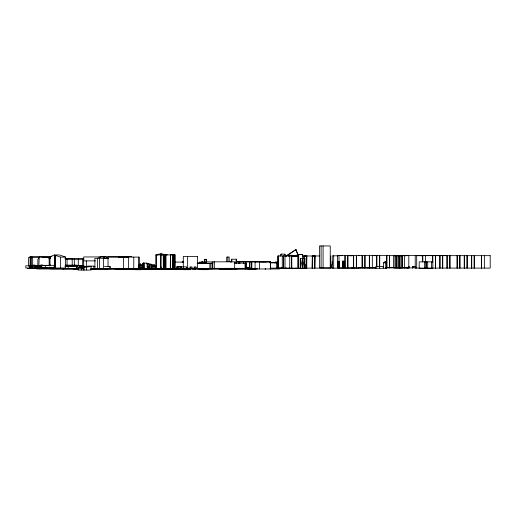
<?xml version="1.0" encoding="UTF-8"?>
<svg xmlns="http://www.w3.org/2000/svg" width="516" height="516" viewBox="0 0 516 516"><rect width="100%" height="100%" fill="white"/><g stroke="black" fill="none" stroke-linecap="round" stroke-linejoin="round"><path stroke-width="0.77" d="M173.673 266.817L173.595 268.417L173.595 254.762L174.821 254.943L174.821 268.417M164.178 266.849L164.094 268.443L164.094 254.775L165.404 254.981M30.799 258.987L30.908 257.394L30.102 257.271L30.102 266.153M399.378 257.2L399.494 255.665M402.377 257.2L402.499 255.665M396.482 257.2L396.604 255.665M150.911 264.102L151.788 266.159L151.788 268.443L149.305 268.443L149.305 266.159L150.182 264.102L150.911 264.102L150.672 268.443M206.161 262.064L206.207 259.316L204.471 259.316L204.42 262.064M49.168 265.514L49.168 259.529L48.665 257.265L39.203 257.207L38.842 266.262M161.192 266.94L160.915 268.443L160.915 254.814L160.753 268.443M231.258 261.541L231.697 259.206L236.354 259.206L236.644 263.547M235.606 263.108L236.354 259.206M280.781 255.975L281.149 254.104L284.793 254.143L285.89 255.975M314.47 258.252L314.96 255.975M84.772 266.753L91.113 266.591L91.113 270.055L78.013 270.055L78.013 268.713L78.909 267.127L81.973 267.127L81.599 270.055M343.662 267.714L343.837 261.09L342.695 261.09L342.463 261.883L342.463 267.714L343.837 267.714L343.837 261.09M143.558 268.514L147.389 268.514L147.021 263.057L143.925 263.057L143.545 269.12M385.658 268.249L386.045 261.586L384.981 261.586L383.607 262.831L383.607 268.249L386.497 268.249L386.045 261.586M274.776 262.838L275.802 261.96L278.047 261.96M182.277 262.638L182.78 261.251L182.2 262.631M303.853 258.768L304.124 255.717L306.762 255.717L306.762 268.133M289.702 268.572L289.753 255.975L277.885 255.962L277.885 268.572L306.465 268.572L306.762 255.717M142.687 264.708L143.525 262.96L144.087 264.127M142.655 264.708L143.487 262.992M312.07 268.133L312.348 255.82L314.96 255.82L314.96 268.133M275.802 261.96L275.331 262.85L274.796 262.792M314.683 268.133L314.96 255.82M39.203 257.207L37.849 259.529L37.849 266.262M140.558 263.966L139.81 265.23L138.888 265.23L140.049 263.96L140.558 263.966L141.3 265.23M280.033 255.975L281.149 254.104M295.042 256.213L297.21 255.962L297.945 254.736L295.945 249.602L285.812 256.239M154.968 266.804L155.716 265.592M200.401 263.186L201.782 261.915L213.102 261.922L211.573 263.283M131.87 256.471L107.38 256.458L105.038 256.613L104.109 258.019L106.477 258.019M198.744 263.676L199.782 262.122L201.608 262.18M401.867 267.952L401.867 256.142L402.499 255.497L401.512 255.491L400.874 256.142L400.874 267.952M394.972 267.952L394.972 256.078L395.591 255.665M395.959 267.952L395.959 256.104L396.604 255.459L396.604 267.952M291.663 256.104L291.34 255.214L289.502 255.214L288.657 255.975L291.663 256.104L291.663 268.572M407.524 267.985L408.588 266.585L409.401 266.585L409.401 267.985L393.624 267.952L393.624 255.665M200.563 263.599L202.407 261.889M200.905 263.283L202.382 261.922M399.494 267.952L399.494 255.517L397.92 256.104L397.92 267.952M399.494 255.517L398.849 256.104L397.92 256.104M160.753 254.949L163.443 254.814L163.443 268.443M199.782 262.122L198.795 262.966L197.325 263.108M200.156 263.283L201.782 261.915M265.089 268.971L265.579 268.572L265.579 268.971M206.174 262.315L203.446 262.431L206.174 262.315L206.394 263.502M79.135 266.991L76.871 268.61L76.871 265.469M295.945 249.602L285.767 256.323L285.696 255.942M107.083 257.787L106.154 258.329L107.625 257.994L105.838 258.316M105.786 258.31L107.154 257.548L107.96 258.303M280.781 268.572L281.994 267.894M246.609 267.443L249.796 267.288L250.021 268.352L212.328 268.346L212.328 263.141M280.033 268.572L281.31 267.978M37.655 266.591L40.893 265.101L43.241 265.321L40.893 265.101M51.897 256.517L30.663 256.517L28.625 257.413L28.625 266.153M49.981 267.998L65.635 267.998L65.635 257.097L59.663 254.969L54.432 254.969L49.981 256.749L49.981 265.585M103.632 257.174L105.038 256.613M330.44 264.624L332.04 265.076L332.259 261.457M32.643 265.25L31.715 265.598L31.715 268.268L35.778 268.268C37.971 263.844 30.418 263.837 32.708 268.268M279.775 268.049L278.363 268.572L278.311 255.962M170.28 268.417L170.448 254.827L170.448 268.417M424.642 268.533L424.642 262.089L425.442 261.818L426.513 261.825L426.513 268.533L426.532 261.864M424.642 262.089L426.513 261.825M155.806 254.975L157.922 254.749L155.806 254.975L155.748 268.784L184.915 268.784M285.322 268.572L286.806 268.139M155.806 268.443L175.047 268.417L175.047 254.794L165.301 254.962L165.301 268.417M167.39 254.794L164.094 254.775M186.431 267.436L187.843 267.436L187.843 268.397L176.698 268.397L176.698 266.978L181.464 266.662L181.464 268.397M176.698 266.978L181.471 266.662M171.705 269.023L172.028 269.023M173.447 269.023L173.099 269.023M201.098 268.623L198.931 269.107M245.087 268.752L246.609 268.539M291.598 256.084L297.21 255.962L297.21 254.827L302.686 254.343L302.686 268.572L300.428 258.664L300.428 268.572L300.428 258.664M297.21 254.827L302.686 254.343M34.469 267.959L34.469 266.011L35.017 265.946L35.017 267.959L33.779 267.959L33.779 266.011L34.333 265.946L34.333 267.959M88.92 266.669L89.674 266.598L81.973 266.978L83.205 266.985M81.367 267.14L79.806 267.275L91.113 266.591M306.491 256.426L303.853 256.426M314.683 256.336L312.07 256.336M339.896 255.639L342.127 255.639M342.463 261.883L343.662 261.812M29.489 265.882L32.553 265.701M35.617 265.527L37.913 265.398M36.159 265.882L37.687 265.792M65.132 266.095L83.689 265.405L80.541 265.585M77.497 265.759L65.177 266.14M300.222 258.677L304.924 258.419L304.924 268.572M302.615 258.497L304.924 258.419M400.874 256.142L401.867 256.142M97.563 258.303L94.892 258.335L94.892 268.449L117.513 268.449M291.663 256.117L297.21 255.962M30.102 257.4L31.005 257.407L31.005 266.153M150.749 264.669L154.574 264.65L154.632 265.746L151.169 265.746M100.684 257.142L99.956 257.142L100.814 257.245M243.578 263.56L243.578 261.786L262.986 261.812M245.668 267.398L250.021 267.404M170.28 254.885L172.931 254.827L172.763 268.417M54.477 267.998L54.477 255.085L54.748 267.998M54.477 255.085L60.443 257.097L65.635 257.097M402.583 255.497L405.299 255.323L405.486 255.949M419.527 255.497L421.03 255.368L421.262 255.955M395.082 255.497L445.856 255.517M358.452 255.652L359.762 255.652M374.016 255.665L376.886 255.665M338.045 255.807L332.24 255.807L332.24 268.172L358.672 268.172M291.598 255.962L298.706 255.962M302.544 255.975L319.817 255.975M118.358 257.129L139.288 257.091L139.288 267.785M30.663 256.517L32.663 257.381L39.042 257.374M42.131 257.374L50.574 257.368M103.129 258.303L108.444 258.297M48.981 258.645L50.574 258.645M65.01 258.645L71.969 258.645M304.446 258.697L302.608 258.697L302.686 268.572M65.1 258.877L83.482 258.877M65.442 259.032L84.095 259.077M204.42 259.664L206.161 259.664M83.656 260.883L95.486 260.883M250.931 261.354L255.949 261.354M231.703 261.773L230.13 261.773L231.665 261.773M243.055 261.786L239.618 261.78L239.618 263.56M255.826 261.799L258.135 261.812M255.523 261.812L255.091 261.812L255.091 268.991M258.671 261.812L261.206 261.812M261.735 261.812L263.953 261.812M264.869 261.812L266.05 261.812L263.257 261.812M269.849 262.005L270.616 261.818L270.616 268.991M432.86 261.87L419.205 261.864L419.205 268.533L432.86 268.533L432.808 255.665M174.789 262.096L183.806 262.096M270.223 262.657L278.679 262.657M269.933 262.838L278.247 262.838L278.247 268.081M383.607 262.831L385.658 262.831M234.27 263.141L246.274 263.141L246.274 268.346M197.505 263.289L212.915 263.289M142.635 263.379L143.551 263.379L143.545 263.792L142.655 263.799L142.635 263.379L142.635 265.521M197.17 263.373L210.921 263.373L210.921 268.533M146.628 263.74L149.221 263.947L147.286 263.947M140.52 264.908L142.745 264.908M49.278 264.927L50.529 264.927M304.44 264.992L306.465 264.992M65.274 265.134L76.981 265.134M49.846 265.385L44.95 265.385L46.53 265.476M139.017 265.418L144.022 265.418M79.587 265.592L76.871 265.592L79.587 266.069M80.264 265.592L83.973 265.592M32.618 265.805L25.8 265.805L25.8 267.985L31.831 267.985M35.423 265.979L37.068 265.979M33.779 266.011L37.81 266.024M87.701 266.082L93.893 266.082L93.893 268.662M151.336 266.062L155.922 266.062M35.307 266.121L41.577 266.108M84.205 266.185L80.264 266.185L80.283 267.398L80.264 265.469L76.794 265.469L76.794 268.61M147.002 266.108L149.421 266.108M151.672 266.108L156.387 266.108M64.964 266.269L77.368 266.275M147.421 266.275L149.408 266.275M151.485 266.269L155.735 266.269M104.484 266.424L110.463 266.424L110.463 268.501M147.163 266.475L148.885 266.475M180.361 266.501L181.355 266.501L181.516 267.204L180.523 267.204L180.361 266.501L180.419 268.423M35.333 266.585L36.694 266.585M93.286 266.585L95.092 266.585M139.036 266.579L144.022 266.579M180.116 266.849L186.637 266.849L186.637 268.397M41.422 267.469L54.128 267.469L54.128 265.347L41.422 265.347L41.448 267.939M138.262 267.681L143.848 267.681M147.331 267.681L149.75 267.681M151.362 267.681L155.393 267.681L155.393 268.772L136.359 268.772M385.91 267.656L399.777 267.617M138.417 267.727L143.951 267.727M147.112 267.727L149.479 267.727M359.523 267.772L360.626 267.772M363.89 267.733L364.98 267.733M367.521 267.759L375.79 267.759M398.765 267.817L401.022 267.817M405.866 267.733L408.317 267.733M31.921 267.907L29.844 267.907L29.844 266.585L31.457 266.585L31.457 267.907M35.269 267.907L38.313 267.907M332.678 267.914L319.514 267.862L319.514 245.945L330.24 245.945L330.24 267.862M376.061 267.875L337.477 267.875L337.477 255.575L408.82 255.665L408.788 267.985M386.207 267.875L415.87 267.856M47.936 267.952L41.332 267.952L41.332 265.798M358.278 267.965L376.17 267.965M269.907 268.127L286.019 268.127M298.59 268.133L330.666 268.133L330.666 255.975M351.673 268.088L354.15 268.088M279.33 268.191L281.659 268.191M285.806 268.165L296.236 268.165M279.446 268.262L280.93 268.262M285.322 268.288L294.036 268.288M27.445 268.443L52.497 268.449L28.625 268.539M118.358 268.365L123.279 268.365M126.839 268.365L138.688 268.365L138.688 257.129M236.644 268.372L212.766 268.455L212.766 261.831L234.683 261.831L234.683 268.455M58.921 268.559L77.368 268.572M104.484 268.501L128.639 268.565L128.639 257.213L108.025 257.213L108.025 266.295M197.17 268.533L226.414 268.52M51.942 268.649L78.361 268.61M90.964 268.662L123.376 268.642M159.051 268.578L173.84 268.578M203.614 268.597L208.051 268.597M210.986 268.655L215.198 268.642M232.323 268.604L241.914 268.617M245.119 268.584L250.744 268.584M78.013 268.713L83.392 268.713L83.392 270.055M90.751 268.765L123.969 268.772M193.81 268.746L202.369 268.746M203.143 268.746L205.974 268.649M208.638 268.733L248.602 268.707M49.768 268.804L51.426 268.804M51.561 268.83L63.526 268.83M73.033 268.804L74.575 268.804M105.18 268.791L151.059 268.81M183.045 268.83L190.41 268.888M200.879 268.849L201.414 268.849M201.808 268.868L212.579 268.797M237.154 268.817L257.748 268.817M36.675 268.926L39.513 268.926M39.622 268.984L63.462 268.984M105.864 268.913L107.418 268.913L107.418 268.572M144.332 268.965L162.804 268.965M171.705 268.978L173.447 268.926M183.954 268.971L187.908 268.997M190.056 268.997L195.641 268.965M199.905 268.978L200.943 268.978M202.711 268.939L208.303 268.939M230.13 268.991L279.478 268.971M106.199 269.088L111.527 269.088M112.507 269.01L118.861 269.062M124.988 269.1L130.2 269.1M130.613 269.094L133.386 269.094M142.635 269.1L144.615 269.088M151.401 269.1L184.347 269.01M192.197 269.081L237.057 269.081M91.035 269.21L95.208 269.21M121.06 269.146L158.535 269.12M162.308 269.133L167.39 269.133M168.893 269.12L170.628 269.12M171.17 269.191L178.085 269.21M180.155 269.21L183.812 269.21M200.563 269.12L202.291 269.12M221.545 269.171L227.227 269.171M63.062 269.32L78.535 269.32M90.835 269.32L94.834 269.32M115.403 269.281L122.595 269.281M135.031 269.255L139.546 269.255M162.843 269.255L169.067 269.288M169.184 269.223L173.931 269.223M177.33 269.275L183.96 269.249M219.532 269.236L221.003 269.236M225.782 269.281L231.278 269.281M247.964 269.255L256 269.255M74.323 269.358L78.271 269.358M90.784 269.358L106.483 269.358M140.442 269.429L142.094 269.429M150.214 269.378L153.929 269.378M165.049 269.333L170.157 269.333M171.286 269.333L176.672 269.333M176.885 269.423L180.219 269.423M122.718 269.455L171.989 269.455M157.328 269.597L183.69 269.597M134.702 269.733L140.739 269.733M183.644 269.681L190.772 269.681M201.872 269.668L208.129 269.668L208.129 268.262L208.051 269.668M236.921 261.773L270.616 261.818M269.849 261.818L270.5 262.005L270.5 268.991M256.052 261.477L264.611 261.573M394.972 256.078L395.959 256.104M260.619 261.818L270.5 262.005M30.102 257.271L31.005 257.407M295.868 268.017L298.964 268.572M151.252 266.437L151.678 266.579M174.279 254.794L174.821 254.943M141.7 267.372L142.809 267.81M148.711 263.74L149.189 263.947L149.221 266.714M81.973 267.127L83.392 268.713M206.207 259.316L206.497 262.244M204.471 259.316L204.762 259.909M419.527 255.368L419.714 255.826M295.868 249.602L298.119 255.394M182.78 261.251L183.283 262.638M402.583 255.323L402.77 255.949M143.925 263.057L144.286 268.514M289.502 255.214L289.702 256.117L288.657 255.975M284.793 254.143L285.155 255.975M172.654 266.907L172.931 268.417L172.931 254.794M231.697 259.206L231.981 261.122M30.908 257.394L30.986 266.146M484.343 255.665L484.343 268.088M481.602 255.665L481.602 268.088M481.428 255.665L481.428 268.088M474.327 255.665L474.327 268.088M474.152 255.665L474.152 268.088M471.74 255.665L471.74 268.088M471.553 255.665L471.553 268.088M467.186 255.665L467.186 268.088M467.012 255.665L467.012 268.088M464.4 255.665L464.4 268.088M464.213 255.665L464.213 268.088M459.969 255.665L459.969 268.088M459.769 255.665L459.769 268.088M457.266 255.665L457.266 268.088M457.053 255.665L457.053 268.088M449.991 255.665L449.991 268.088M449.791 255.665L449.791 268.088M447.185 255.665L447.185 268.088M446.946 255.665L446.946 268.088M442.773 255.665L442.773 268.088M442.586 255.665L442.586 268.088M440.038 255.665L440.038 268.088M439.819 255.665L439.819 268.088M435.581 255.665L435.581 268.088M435.388 255.665L435.388 268.088M432.614 255.665L432.614 262.65M431.615 261.864L431.615 268.533M427.706 261.864L427.706 268.533M425.713 262.089L425.713 268.533M425.507 255.665L425.507 261.876M422.823 255.665L422.823 261.876M422.61 255.665L422.61 261.876M416.689 255.665L416.689 268.088M415.322 267.856L415.322 266.462L412.413 266.462L412.413 267.856M412.903 266.462L412.903 267.856M412.761 266.462L412.761 267.856M412.6 266.462L412.6 267.856M405.86 267.488L403.164 267.488M404.492 255.665L404.492 267.952M402.499 255.497L402.499 267.952M398.849 256.104L398.849 267.952M389.612 255.575L389.612 267.875M389.412 255.575L389.412 267.875M386.91 255.575L386.91 267.875M386.703 255.575L386.703 267.875M379.731 255.575L379.731 266.34M379.563 266.43L379.563 268.307M379.531 255.575L379.531 266.34M376.873 255.575L376.873 266.34M376.674 255.575L376.674 266.34M372.326 255.575L372.326 267.875M369.527 255.575L369.527 267.875M369.327 255.575L369.327 267.875M365.038 255.575L365.038 267.875M364.838 255.575L364.838 267.875M362.29 255.575L362.29 267.875M362.09 255.575L362.09 267.875M356.543 255.575L356.543 267.875M356.343 255.575L356.343 267.875M353.673 255.575L353.673 267.875M353.473 255.575L353.473 267.875M352.344 255.807L349.545 255.807M347.919 255.575L347.919 267.875M347.72 255.575L347.72 267.875M345.133 255.575L345.133 267.875M344.927 255.575L344.927 267.875M342.695 261.09L342.695 267.714M339.109 261.502L339.109 267.72M338.986 255.575L338.986 267.875M338.212 261.502L338.212 267.72M333.678 255.807L333.678 268.172M331.582 265.708L331.582 267.914M323.087 245.945L323.087 267.862M321.113 245.945L321.113 267.862M312.348 255.82L312.348 268.133M305.93 264.992L305.93 268.572M304.446 258.445L304.446 268.572L302.686 258.542L302.608 268.572M304.124 255.717L304.124 259.013M300.306 258.677L300.222 268.572M298.706 254.827L298.629 268.572M291.746 255.962L291.746 268.572M285.019 255.942L285.019 268.572M283.652 255.942L283.652 268.572M283.516 255.942L283.516 268.572M282.284 255.942L282.284 268.572M278.092 255.962L278.092 268.572M276.363 262.838L276.363 268.081M265.734 268.539L265.734 268.971M259.445 261.818L259.445 268.991M251.814 261.793L251.814 268.991M251.634 261.793L251.634 268.991M249.834 268.991L249.834 261.793L249.602 268.991M249.525 267.449L249.525 268.352M245.893 261.786L245.893 268.991M245.668 261.786L245.668 263.56M245.061 263.141L245.061 268.346M239.817 261.78L239.817 263.56M238.469 263.56L238.469 261.78L238.805 261.78L236.683 261.773L236.683 263.56M229.188 261.586L229.188 257.039L226.705 257.039L226.705 261.586M227.853 257.039L227.853 261.586M214.334 261.831L214.334 268.455M209.87 263.373L209.87 268.533M202.098 268.249L202.098 269.668M202.027 268.249L202.027 269.668M199.544 268.514L199.544 269.055M197.918 268.423L197.918 269.107M196.325 268.584L196.325 266.998L194.1 266.998L194.1 268.584M195.738 268.372L195.738 269.107M195.054 266.998L195.054 268.584M192.126 268.584L192.126 267.011L189.914 267.011L189.914 268.584M190.862 267.011L190.862 268.584M190.681 268.307L190.681 269.681M187.63 256.433L187.63 268.584M187.508 268.378L187.45 269.681M183.954 268.236L183.954 269.681M183.806 268.236L183.806 269.681M181.638 266.849L181.638 268.397M181.213 266.669L181.213 268.423M181.058 266.669L181.058 268.423M180.523 267.204L180.523 268.372M180.258 266.669L180.258 268.423M177.981 266.662L177.981 268.397M174.137 254.943L174.137 268.417M166.004 254.762L166.004 268.417M164.675 254.981L164.675 268.443M163.282 254.949L163.282 268.443M156.471 254.749L156.471 268.443M148.279 266.062L148.279 268.965M142.964 266.579L142.964 269.12M133.773 257.129L133.773 268.365M123.543 257.213L123.543 268.565M109.315 266.424L109.315 268.501M106.528 268.539L106.528 268.913M104.264 258.503L104.264 256.942L83.682 256.942L83.656 267.191M103.587 268.449L103.587 258.239L97.563 258.239L97.563 268.449M99.536 258.239L99.536 268.449M99.091 256.942L99.091 258.503M86.54 266.985L86.54 270.055M86.359 260.883L86.359 267.191M84.089 266.985L84.089 270.055M82.689 259.077L82.689 265.521M80.631 266.185L80.631 267.398M80.103 265.469L80.103 267.823M78.271 259.077L78.271 265.405M76.387 266.275L76.387 268.572M74.323 259.077L74.323 265.405M72.201 259.032L72.201 265.443M68.164 266.269L68.164 268.552M67.061 259.032L67.061 265.366M60.443 257.097L60.443 267.998M55.528 255.343L55.528 267.998M55.218 255.343L55.218 267.998M49.846 266.946L49.846 268.559M45.318 265.347L45.318 267.469M44.782 267.32L44.782 268.533M42.157 266.837L42.157 267.939M41.177 265.327L41.177 268.481M40.706 266.146L40.706 268.049L36.062 268.049L36.062 266.146M39.971 266.108L39.971 268.533M39.132 266.146L39.132 268.049M37.655 266.146L37.655 268.049M35.707 267.488L35.707 268.481M32.663 257.381L32.663 265.347M30.644 257.4L30.644 266.153M30.005 265.805L30.005 267.985M103.742 256.439L101.226 256.568L103.742 256.439M160.986 253.588L156.471 254.891L165.52 254.891L161.005 253.588M490.2 255.665L415.219 255.665L415.219 268.088L490.2 268.088L490.2 255.665M197.589 256.433L183.303 256.433L183.303 268.584L197.589 268.584L197.589 256.433M339.257 261.502L338.07 261.502L338.07 267.72L339.257 267.72L339.257 261.502M383.278 266.43L375.816 266.43L375.816 268.307L383.278 268.307L383.278 266.43M298.093 268.572L298.093 255.962L298.042 268.572"/></g></svg>
